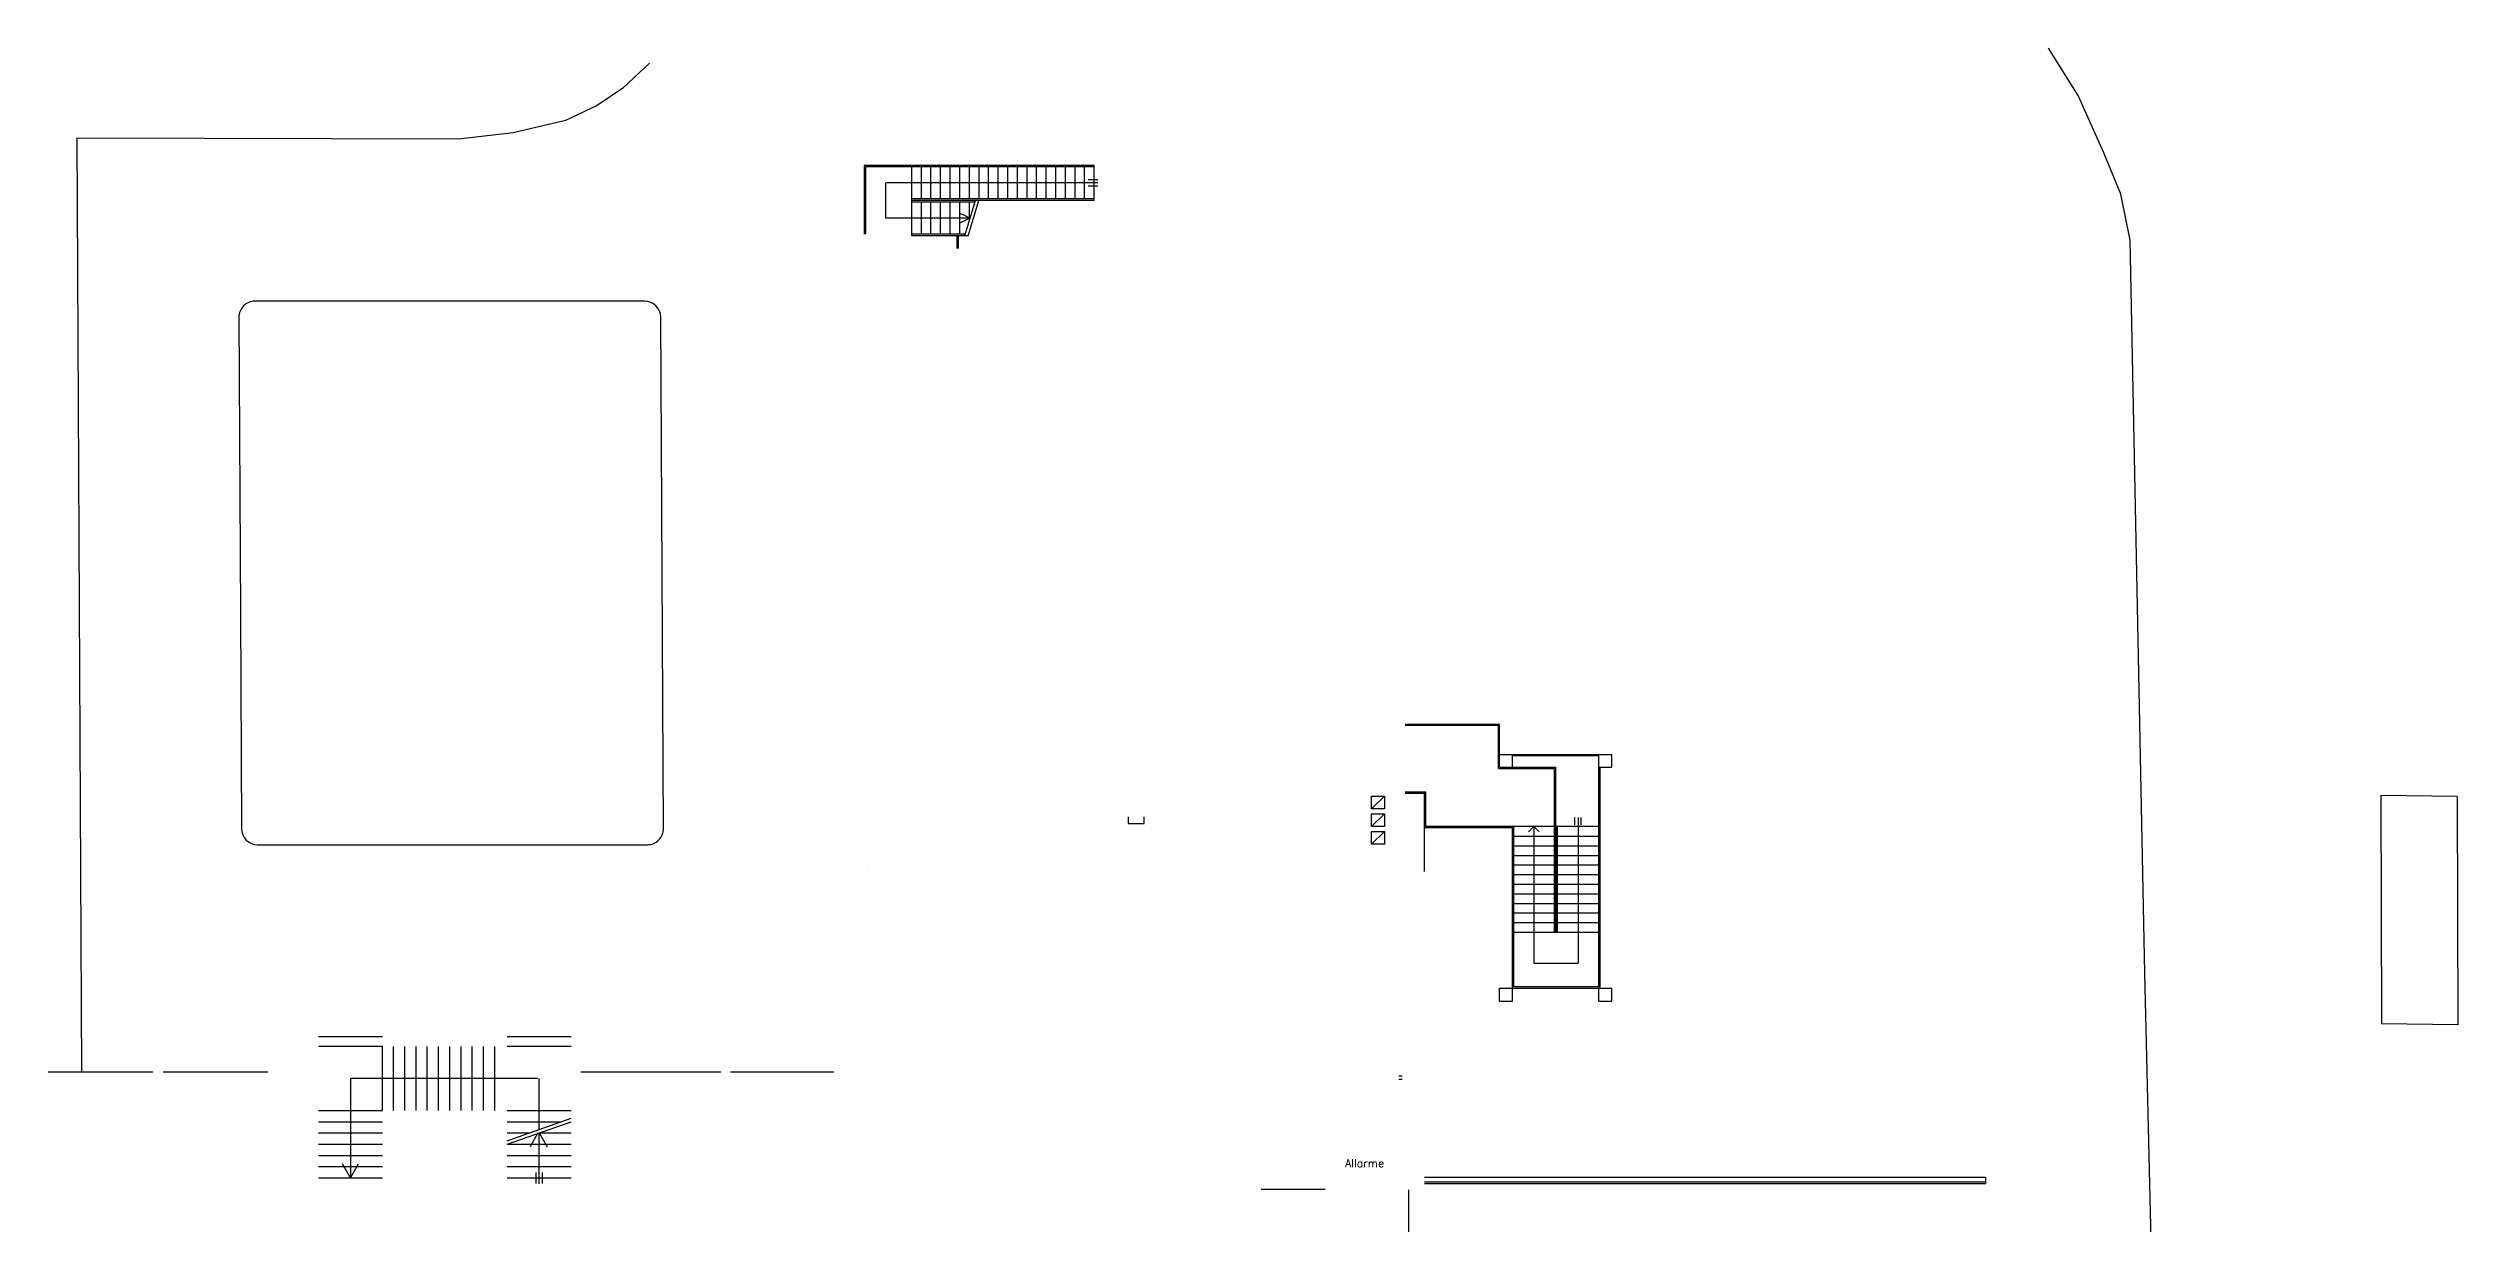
# Model space of a CAD drawing. Header units: millimetres. Extents: x 0 to 180329, y 0 to 340677.
# Drawn here: x 86695 to 161969, y 245710 to 282424 of the extents above; entities that cross this region are included whole.
import ezdxf

# ---------------------------------------------------------------- set-up
doc = ezdxf.new("R2010")
doc.units = ezdxf.units.MM
doc.linetypes.add('CONTINUA', pattern=[0])
doc.styles.get("Standard").update_dxf_attribs({"font": 'txt_____.ttf'})

msp = doc.modelspace()

# ---------------------------------------------------------------- linework, layer by layer
at = {"color": 8, "linetype": 'Continuous', "transparency": 33554687}
for p, q in [((150106, 280952), (149182, 282424)), ((105483, 281961), (104648, 281174)), ((104648, 281174), (103844, 280635)), ((150909, 279157), (150106, 280952)), ((102856, 280166), (101218, 279781)), ((103844, 280635), (102856, 280166)), ((99509, 279585), (87586, 279613)), ((87586, 279613), (87740, 250466)), ((101218, 279781), (99509, 279585)), ((151443, 277866), (150909, 279157)), ((151738, 276426), (151443, 277866)), ((152191, 253539), (151738, 276426)), ((152402, 244759), (152191, 253539))]:
    msp.add_line(p, q, dxfattribs=at)
at = {"linetype": 'Continuous', "transparency": 33554687}
for p, q in [((112187, 278766), (112187, 276616)), ((119373, 278766), (112187, 278766)), ((112237, 276616), (112237, 278716)), ((119373, 278716), (112237, 278716)), ((113673, 276566), (113673, 278716)), ((113973, 277716), (113973, 278716)), ((114273, 277716), (114273, 278716)), ((114573, 277716), (114573, 278716)), ((114873, 277716), (114873, 278716)), ((115173, 277716), (115173, 278716)), ((115473, 277716), (115473, 278716)), ((115773, 277716), (115773, 278716)), ((116073, 277716), (116073, 278716)), ((116373, 277716), (116373, 278716)), ((116673, 277716), (116673, 278716)), ((116973, 277716), (116973, 278716)), ((117273, 277716), (117273, 278716)), ((117573, 277716), (117573, 278716)), ((117873, 277716), (117873, 278716)), ((118173, 277716), (118173, 278716)), ((118473, 277716), (118473, 278716)), ((118773, 277716), (118773, 278716)), ((119073, 277716), (119073, 278716)), ((119373, 277666), (119373, 278766)), ((112866, 277116), (112866, 278216)), ((119482, 278216), (112866, 278216)), ((119483, 278316), (119183, 278316)), ((119483, 278116), (119183, 278116)), ((115494, 277116), (112866, 277116)), ((119373, 277716), (113673, 277716)), ((119373, 277666), (113673, 277666)), ((115644, 277616), (113673, 277616)), ((113973, 276616), (113973, 277616)), ((114273, 276616), (114273, 277616)), ((114573, 276616), (114573, 277616)), ((114873, 276616), (114873, 277616)), ((115173, 276616), (115173, 277616)), ((115494, 277116), (115187, 277261)), ((115494, 277116), (115187, 276971)), ((115329, 276566), (115659, 277666)), ((115434, 276566), (115764, 277666)), ((115473, 277047), (115473, 277616)), ((115344, 276616), (113673, 276616)), ((115434, 276566), (113673, 276566)), ((132037, 259966), (132037, 260366)), ((132437, 259966), (132437, 260366)), ((135137, 259966), (135137, 260366)), ((135537, 259966), (135537, 260366)), ((128037, 258666), (128437, 259066)), ((128037, 258666), (128037, 259066)), ((128037, 259066), (128437, 259066)), ((128437, 259066), (128437, 258666)), ((129727, 258116), (129727, 259196)), ((159566, 259082), (159589, 251953)), ((161946, 259056), (159566, 259082)), ((161946, 259056), (161969, 251926)), ((128437, 258666), (128037, 258666)), ((128037, 258116), (128437, 258516)), ((128037, 258116), (128037, 258516)), ((128037, 258516), (128437, 258516)), ((128437, 258516), (128437, 258116)), ((128437, 258116), (128037, 258116)), ((128037, 257566), (128437, 257966)), ((128037, 257566), (128037, 257966)), ((128037, 257966), (128437, 257966)), ((128437, 257566), (128037, 257566)), ((128437, 257966), (128437, 257566)), ((132037, 252666), (132037, 253066)), ((132437, 252666), (132437, 253066)), ((135137, 252666), (135137, 253066)), ((135537, 252666), (135537, 253066)), ((97135, 251550), (95135, 251550)), ((103035, 251550), (101035, 251550)), ((161969, 251926), (159589, 251953)), ((97135, 251250), (95135, 251250)), ((97135, 249250), (97135, 251250)), ((97486, 249250), (97486, 251250)), ((97837, 249250), (97837, 251250)), ((98188, 249250), (98188, 251250)), ((98539, 249250), (98539, 251250)), ((98890, 249250), (98890, 251250)), ((99241, 249250), (99241, 251250)), ((99592, 249250), (99592, 251250)), ((99943, 249250), (99943, 251250)), ((100294, 249250), (100294, 251250)), ((100644, 249250), (100644, 251250)), ((103035, 251250), (101035, 251250)), ((89965, 250450), (86695, 250450)), ((93555, 250450), (90285, 250450)), ((96135, 250250), (96135, 247144)), ((101995, 250250), (96135, 250250)), ((102035, 248654), (102035, 250250)), ((107703, 250450), (104433, 250450)), ((111243, 250450), (108013, 250450)), ((128987, 250316), (128887, 250316)), ((128987, 250216), (128887, 250216)), ((95135, 249250), (97135, 249250)), ((101035, 249250), (103035, 249250)), ((95135, 248899), (97135, 248899)), ((95135, 248548), (97135, 248548)), ((101035, 248303), (103035, 249005)), ((101035, 248899), (102733, 248899)), ((101035, 248197), (103035, 248899)), ((101035, 248548), (101733, 248548)), ((101995, 248548), (101747, 248110)), ((102035, 248548), (103035, 248548)), ((102035, 246962), (102035, 248548)), ((102035, 248548), (102284, 248110)), ((95135, 248197), (97135, 248197)), ((95135, 247846), (97135, 247846)), ((101035, 248197), (103035, 248197)), ((101035, 247846), (103035, 247846)), ((95135, 247495), (97135, 247495)), ((95135, 247144), (97135, 247144)), ((96135, 247144), (95887, 247582)), ((96135, 247144), (96384, 247582)), ((101035, 247495), (103035, 247495)), ((101035, 247144), (103035, 247144)), ((101935, 246965), (101935, 247316)), ((102135, 246965), (102135, 247316)), ((124587, 246786), (126587, 246786)), ((129187, 246766), (129187, 243586))]:
    msp.add_line(p, q, dxfattribs=at)
at = {"linetype": 'CONTINUA', "transparency": 33554687}
for p, q in [((115087, 276166), (115087, 276566)), ((115137, 276166), (115137, 276566)), ((104433, 250450), (103335, 250450)), ((129687, 247166), (147210, 247166)), ((129687, 247016), (147213, 247016)), ((129687, 246966), (147213, 246966)), ((147213, 247166), (147213, 246966))]:
    msp.add_line(p, q, dxfattribs=at)
at = {"transparency": 33554687}
for p, q in [((129087, 261316), (132037, 261316)), ((131997, 261276), (129087, 261276)), ((131997, 259926), (131997, 261276)), ((132037, 259966), (132037, 261316)), ((131997, 259926), (133737, 259926)), ((132037, 260366), (135537, 260366)), ((132037, 259966), (133777, 259966)), ((135137, 260326), (132437, 260326)), ((133737, 259926), (133737, 254816)), ((133777, 259966), (133777, 254816)), ((135137, 259966), (135537, 259966)), ((135137, 253106), (135137, 259966)), ((135177, 253066), (135177, 259966)), ((129087, 259196), (129727, 259196)), ((129087, 259156), (129687, 259156)), ((129687, 256716), (129687, 259156)), ((134387, 258166), (134387, 258400)), ((134487, 258400), (134487, 253847)), ((134587, 258166), (134587, 258400)), ((132437, 258076), (129687, 258076)), ((133737, 258116), (129727, 258116)), ((132437, 253066), (132437, 258076)), ((132477, 253106), (132477, 258116)), ((132477, 257816), (133737, 257816)), ((132477, 257516), (133737, 257516)), ((132941, 257950), (133107, 258116)), ((133274, 257950), (133107, 258116)), ((133107, 258116), (133107, 253847)), ((133797, 258116), (133797, 254816)), ((135137, 258116), (133797, 258116)), ((133837, 258116), (133837, 254816)), ((133837, 257816), (135137, 257816)), ((133837, 257516), (135137, 257516)), ((132477, 257216), (133737, 257216)), ((132477, 256916), (133737, 256916)), ((133837, 257216), (135137, 257216)), ((133837, 256916), (135137, 256916)), ((132477, 256616), (133737, 256616)), ((132477, 256316), (133737, 256316)), ((132477, 256016), (133737, 256016)), ((133837, 256616), (135137, 256616)), ((133837, 256316), (135137, 256316)), ((133837, 256016), (135137, 256016)), ((132477, 255716), (133737, 255716)), ((132477, 255416), (133737, 255416)), ((133837, 255716), (135137, 255716)), ((133837, 255416), (135137, 255416)), ((132477, 255116), (133737, 255116)), ((132477, 254816), (133777, 254816)), ((133797, 254816), (135137, 254816)), ((133837, 255116), (135137, 255116)), ((133107, 253847), (134487, 253847)), ((132037, 253066), (135537, 253066)), ((135137, 253106), (132477, 253106)), ((132037, 252666), (132437, 252666)), ((135137, 252666), (135537, 252666))]:
    msp.add_line(p, q, dxfattribs=at)
at = {"color": 8, "linetype": 'Continuous', "transparency": 33554687}
msp.add_lwpolyline([(92700, 264788), (92736, 258048, 0.412619), (93236, 257550), (105414, 257549, 0.41581), (105914, 258051), (105829, 274025, 0.412619), (105329, 274522), (93151, 274524, 0.41581), (92651, 274021), (92700, 264788)], format="xyb", dxfattribs=at)
at = {"linetype": 'Continuous', "transparency": 33554687}
for points in [[(120437, 258416), (120437, 258216), (120937, 258216), (120937, 258416)], [(112287, 256716), (112287, 256716)]]:
    msp.add_lwpolyline(points, dxfattribs=at)

# ---------------------------------------------------------------- texts
at = {"transparency": 33554687}
msp.add_text('Allarme', height=250, dxfattribs=at).set_placement((127209, 247478))

doc.saveas('drawing.dxf')
